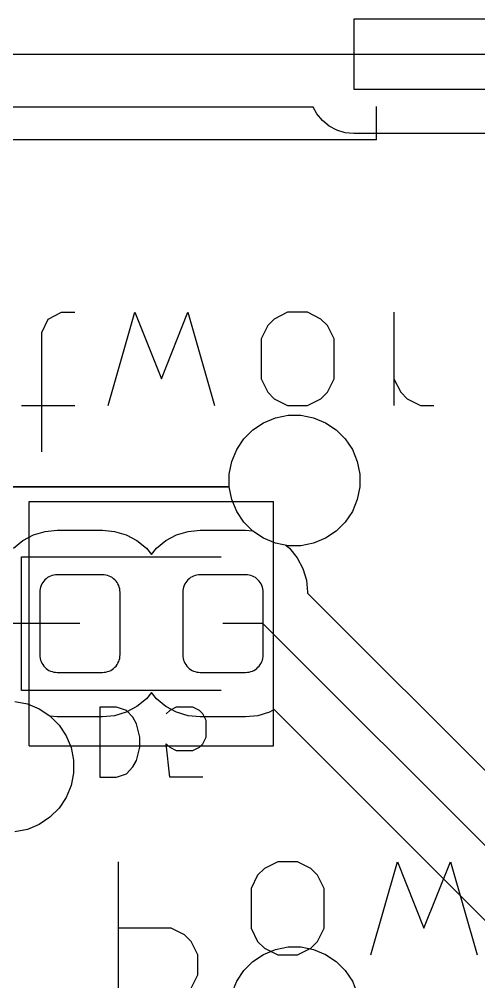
# Model space of a CAD drawing. Extents: x 169 to 33241, y 66 to 35500.
# Drawn here: x 5500 to 8091, y 24479 to 29909 of the extents above; entities that cross this region are included whole.
import ezdxf

# ---------------------------------------------------------------- set-up
doc = ezdxf.new("R2010")
doc.units = 0

msp = doc.modelspace()

# ---------------------------------------------------------------- linework, layer by layer
at = {"layer": 'Layer 1'}
for p, q in [((8607.14, 29909.4), (7386.67, 29909.4)), ((7386.67, 29909.4), (7386.67, 29515.7)), ((8607.14, 29909.4), (7386.67, 29909.4)), ((7386.67, 29909.4), (7386.67, 29515.7)), ((5201, 29712), (7996, 29712)), ((7996, 29712), (9582, 29712)), ((7386.67, 29515.7), (8607.14, 29515.7)), ((7386.67, 29515.7), (8607.14, 29515.7)), ((7157.91, 29413.4), (5331.96, 29413.4)), ((7177.8, 29376.2), (7157.91, 29413.4)), ((7514, 29230), (7514, 29417)), ((7209.04, 29338.1), (7177.8, 29376.2)), ((7247.11, 29306.9), (7209.04, 29338.1)), ((7290.54, 29283.7), (7247.11, 29306.9)), ((7337.66, 29269.4), (7290.54, 29283.7)), ((7514, 29230), (4975, 29230)), ((7386.67, 29264.5), (7337.66, 29269.4)), ((8607.14, 29264.5), (7386.67, 29264.5)), ((5663, 28218), (5738, 28256)), ((5738, 28256), (5813, 28256)), ((6001, 27731), (6151, 28256)), ((6151, 28256), (6301, 27881)), ((6301, 27881), (6451, 28256)), ((6451, 28256), (6601, 27731)), ((7013, 28256), (6938, 28218)), ((7126, 28256), (7013, 28256)), ((7201, 28218), (7126, 28256)), ((7613, 28256), (7613, 27731)), ((5626, 28143), (5663, 28218)), ((6938, 28218), (6901, 28181)), ((7238, 28181), (7201, 28218)), ((5626, 27468), (5626, 28143)), ((6901, 28181), (6863, 28106)), ((7276, 28106), (7238, 28181)), ((6863, 28106), (6863, 27881)), ((7276, 27881), (7276, 28106)), ((6863, 27881), (6901, 27806)), ((7238, 27806), (7276, 27881)), ((7613, 27881), (7651, 27806)), ((6901, 27806), (6938, 27768)), ((7201, 27768), (7238, 27806)), ((7651, 27806), (7688, 27768)), ((6938, 27768), (7013, 27731)), ((7126, 27731), (7201, 27768)), ((7688, 27768), (7763, 27731)), ((5513, 27731), (5813, 27731)), ((7013, 27731), (7126, 27731)), ((7763, 27731), (7838, 27731)), ((6877.66, 27633.3), (6944.65, 27661.1)), ((6877.66, 27633.3), (6944.65, 27661.1)), ((6944.65, 27661.1), (7015.77, 27675.2)), ((6944.65, 27661.1), (7015.77, 27675.2)), ((7015.77, 27675.2), (7088.28, 27675.2)), ((7015.77, 27675.2), (7088.28, 27675.2)), ((7088.28, 27675.2), (7159.4, 27661.1)), ((7088.28, 27675.2), (7159.4, 27661.1)), ((7159.4, 27661.1), (7226.39, 27633.3)), ((7159.4, 27661.1), (7226.39, 27633.3)), ((6766.09, 27541.7), (6817.37, 27593)), ((6766.09, 27541.7), (6817.37, 27593)), ((6817.37, 27593), (6877.66, 27633.3)), ((6817.37, 27593), (6877.66, 27633.3)), ((7226.39, 27633.3), (7286.68, 27593)), ((7226.39, 27633.3), (7286.68, 27593)), ((7286.68, 27593), (7337.95, 27541.7)), ((7286.68, 27593), (7337.95, 27541.7)), ((6725.81, 27481.5), (6766.09, 27541.7)), ((6725.81, 27481.5), (6766.09, 27541.7)), ((7337.95, 27541.7), (7378.24, 27481.5)), ((7337.95, 27541.7), (7378.24, 27481.5)), ((6698.06, 27414.5), (6725.81, 27481.5)), ((6698.06, 27414.5), (6725.81, 27481.5)), ((7378.24, 27481.5), (7405.99, 27414.5)), ((7378.24, 27481.5), (7405.99, 27414.5)), ((6683.91, 27343.3), (6698.06, 27414.5)), ((6683.91, 27343.3), (6698.06, 27414.5)), ((7405.99, 27414.5), (7420.14, 27343.3)), ((7405.99, 27414.5), (7420.14, 27343.3)), ((6683.91, 27270.8), (6683.91, 27343.3)), ((6683.91, 27270.8), (6683.91, 27343.3)), ((7420.14, 27343.3), (7420.14, 27270.8)), ((7420.14, 27343.3), (7420.14, 27270.8)), ((2004.78, 27270.8), (6683.91, 27270.8)), ((6683.91, 27270.8), (2004.78, 27270.8)), ((6698.06, 27199.7), (6683.91, 27270.8)), ((6698.06, 27199.7), (6683.91, 27270.8)), ((7420.14, 27270.8), (7405.99, 27199.7)), ((7420.14, 27270.8), (7405.99, 27199.7)), ((5555, 25811), (5555, 27188)), ((5555, 27188), (6933, 27188)), ((6725.81, 27132.7), (6698.06, 27199.7)), ((6725.81, 27132.7), (6698.06, 27199.7)), ((6933, 25811), (6933, 27188)), ((7405.99, 27199.7), (7378.24, 27132.7)), ((7405.99, 27199.7), (7378.24, 27132.7)), ((6766.09, 27072.4), (6725.81, 27132.7)), ((6766.09, 27072.4), (6725.81, 27132.7)), ((7378.24, 27132.7), (7337.95, 27072.4)), ((7378.24, 27132.7), (7337.95, 27072.4)), ((6817.37, 27021.2), (6766.09, 27072.4)), ((6815.58, 27022.9), (6766.09, 27072.4)), ((7337.95, 27072.4), (7286.68, 27021.2)), ((7337.95, 27072.4), (7286.68, 27021.2)), ((5519.2, 26967.9), (5579.64, 27000.2)), ((5579.64, 27000.2), (5645.23, 27020.1)), ((5645.23, 27020.1), (5713.44, 27026.8)), ((5713.44, 27026.8), (5969.35, 27026.8)), ((5969.35, 27026.8), (6037.56, 27020.1)), ((6037.56, 27020.1), (6103.15, 27000.2)), ((6103.15, 27000.2), (6163.59, 26967.9)), ((6326.28, 26967.9), (6386.73, 27000.2)), ((6386.73, 27000.2), (6452.32, 27020.1)), ((6452.32, 27020.1), (6520.53, 27026.8)), ((6520.53, 27026.8), (6776.43, 27026.8)), ((6776.43, 27026.8), (6815.58, 27022.9)), ((6877.66, 26980.9), (6817.37, 27021.2)), ((7286.68, 27021.2), (7226.39, 26980.9)), ((7286.68, 27021.2), (7226.39, 26980.9)), ((5466.21, 26924.4), (5519.2, 26967.9)), ((6163.59, 26967.9), (6216.58, 26924.4)), ((6273.3, 26924.4), (6326.28, 26967.9)), ((6944.65, 26953.1), (6877.66, 26980.9)), ((7015.77, 26939), (6944.65, 26953.1)), ((7015.77, 26939), (7002.74, 26941.6)), ((7002.74, 26941.6), (7023.66, 26924.4)), ((7088.28, 26939), (7015.77, 26939)), ((7088.28, 26939), (7015.77, 26939)), ((7159.4, 26953.1), (7088.28, 26939)), ((7159.4, 26953.1), (7088.28, 26939)), ((7226.39, 26980.9), (7159.4, 26953.1)), ((7226.39, 26980.9), (7159.4, 26953.1)), ((6216.58, 26924.4), (6244.94, 26889.8)), ((6244.94, 26889.8), (6273.3, 26924.4)), ((7023.66, 26924.4), (7067.14, 26871.4)), ((5512, 26877), (6638, 26877)), ((5512, 26122), (5512, 26877)), ((7067.14, 26871.4), (7099.45, 26811)), ((5694.24, 26773.7), (5684.87, 26771.4)), ((5694.24, 26773.7), (5684.87, 26771.4)), ((5703.79, 26775.1), (5694.24, 26773.7)), ((5703.79, 26775.1), (5694.24, 26773.7)), ((5713.44, 26775.6), (5703.79, 26775.1)), ((5713.44, 26775.6), (5703.79, 26775.1)), ((5969.35, 26775.6), (5713.44, 26775.6)), ((5969.35, 26775.6), (5713.44, 26775.6)), ((5979, 26775.1), (5969.35, 26775.6)), ((5979, 26775.1), (5969.35, 26775.6)), ((5988.55, 26773.7), (5979, 26775.1)), ((5988.55, 26773.7), (5979, 26775.1)), ((5997.92, 26771.4), (5988.55, 26773.7)), ((5997.92, 26771.4), (5988.55, 26773.7)), ((6501.33, 26773.7), (6491.96, 26771.4)), ((6501.33, 26773.7), (6491.96, 26771.4)), ((6510.88, 26775.1), (6501.33, 26773.7)), ((6510.88, 26775.1), (6501.33, 26773.7)), ((6520.53, 26775.6), (6510.88, 26775.1)), ((6520.53, 26775.6), (6510.88, 26775.1)), ((6776.43, 26775.6), (6520.53, 26775.6)), ((6776.43, 26775.6), (6520.53, 26775.6)), ((6786.08, 26775.1), (6776.43, 26775.6)), ((6786.08, 26775.1), (6776.43, 26775.6)), ((6795.64, 26773.7), (6786.08, 26775.1)), ((6795.64, 26773.7), (6786.08, 26775.1)), ((6805.01, 26771.4), (6795.64, 26773.7)), ((6805.01, 26771.4), (6795.64, 26773.7)), ((7099.45, 26811), (7119.35, 26745.4)), ((5626.64, 26723.6), (5622.51, 26714.8)), ((5626.64, 26723.6), (5622.51, 26714.8)), ((5631.6, 26731.8), (5626.64, 26723.6)), ((5631.6, 26731.8), (5626.64, 26723.6)), ((5637.36, 26739.6), (5631.6, 26731.8)), ((5637.36, 26739.6), (5631.6, 26731.8)), ((5643.84, 26746.8), (5637.36, 26739.6)), ((5643.84, 26746.8), (5637.36, 26739.6)), ((5651, 26753.2), (5643.84, 26746.8)), ((5651, 26753.2), (5643.84, 26746.8)), ((5658.76, 26759), (5651, 26753.2)), ((5658.76, 26759), (5651, 26753.2)), ((5667.04, 26764), (5658.76, 26759)), ((5667.04, 26764), (5658.76, 26759)), ((5675.78, 26768.1), (5667.04, 26764)), ((5675.78, 26768.1), (5667.04, 26764)), ((5684.87, 26771.4), (5675.78, 26768.1)), ((5684.87, 26771.4), (5675.78, 26768.1)), ((6007.01, 26768.1), (5997.92, 26771.4)), ((6007.01, 26768.1), (5997.92, 26771.4)), ((6015.75, 26764), (6007.01, 26768.1)), ((6015.75, 26764), (6007.01, 26768.1)), ((6024.03, 26759), (6015.75, 26764)), ((6024.03, 26759), (6015.75, 26764)), ((6031.79, 26753.2), (6024.03, 26759)), ((6031.79, 26753.2), (6024.03, 26759)), ((6038.94, 26746.8), (6031.79, 26753.2)), ((6038.94, 26746.8), (6031.79, 26753.2)), ((6045.43, 26739.6), (6038.94, 26746.8)), ((6045.43, 26739.6), (6038.94, 26746.8)), ((6051.19, 26731.8), (6045.43, 26739.6)), ((6051.19, 26731.8), (6045.43, 26739.6)), ((6056.15, 26723.6), (6051.19, 26731.8)), ((6056.15, 26723.6), (6051.19, 26731.8)), ((6060.28, 26714.8), (6056.15, 26723.6)), ((6060.28, 26714.8), (6056.15, 26723.6)), ((6433.73, 26723.6), (6429.6, 26714.8)), ((6433.73, 26723.6), (6429.6, 26714.8)), ((6438.69, 26731.8), (6433.73, 26723.6)), ((6438.69, 26731.8), (6433.73, 26723.6)), ((6444.44, 26739.6), (6438.69, 26731.8)), ((6444.44, 26739.6), (6438.69, 26731.8)), ((6450.93, 26746.8), (6444.44, 26739.6)), ((6450.93, 26746.8), (6444.44, 26739.6)), ((6458.09, 26753.2), (6450.93, 26746.8)), ((6458.09, 26753.2), (6450.93, 26746.8)), ((6465.85, 26759), (6458.09, 26753.2)), ((6465.85, 26759), (6458.09, 26753.2)), ((6474.13, 26764), (6465.85, 26759)), ((6474.13, 26764), (6465.85, 26759)), ((6482.86, 26768.1), (6474.13, 26764)), ((6482.86, 26768.1), (6474.13, 26764)), ((6491.96, 26771.4), (6482.86, 26768.1)), ((6491.96, 26771.4), (6482.86, 26768.1)), ((6814.1, 26768.1), (6805.01, 26771.4)), ((6814.1, 26768.1), (6805.01, 26771.4)), ((6822.83, 26764), (6814.1, 26768.1)), ((6822.83, 26764), (6814.1, 26768.1)), ((6831.12, 26759), (6822.83, 26764)), ((6831.12, 26759), (6822.83, 26764)), ((6838.87, 26753.2), (6831.12, 26759)), ((6838.87, 26753.2), (6831.12, 26759)), ((6846.03, 26746.8), (6838.87, 26753.2)), ((6846.03, 26746.8), (6838.87, 26753.2)), ((6852.52, 26739.6), (6846.03, 26746.8)), ((6852.52, 26739.6), (6846.03, 26746.8)), ((6858.27, 26731.8), (6852.52, 26739.6)), ((6858.27, 26731.8), (6852.52, 26739.6)), ((6863.24, 26723.6), (6858.27, 26731.8)), ((6863.24, 26723.6), (6858.27, 26731.8)), ((6867.37, 26714.8), (6863.24, 26723.6)), ((6867.37, 26714.8), (6863.24, 26723.6)), ((7119.35, 26745.4), (7126.07, 26677.2)), ((5615.49, 26686.8), (5615.02, 26677.2)), ((5615.49, 26686.8), (5615.02, 26677.2)), ((5615.02, 26677.2), (5615.02, 26322.8)), ((5615.02, 26677.2), (5615.02, 26322.8)), ((5616.91, 26696.4), (5615.49, 26686.8)), ((5616.91, 26696.4), (5615.49, 26686.8)), ((5619.26, 26705.7), (5616.91, 26696.4)), ((5619.26, 26705.7), (5616.91, 26696.4)), ((5622.51, 26714.8), (5619.26, 26705.7)), ((5622.51, 26714.8), (5619.26, 26705.7)), ((6063.53, 26705.7), (6060.28, 26714.8)), ((6063.53, 26705.7), (6060.28, 26714.8)), ((6065.88, 26696.4), (6063.53, 26705.7)), ((6065.88, 26696.4), (6063.53, 26705.7)), ((6067.3, 26686.8), (6065.88, 26696.4)), ((6067.3, 26686.8), (6065.88, 26696.4)), ((6067.77, 26677.2), (6067.3, 26686.8)), ((6067.77, 26677.2), (6067.3, 26686.8)), ((6067.77, 26322.8), (6067.77, 26677.2)), ((6067.77, 26322.8), (6067.77, 26677.2)), ((6422.58, 26686.8), (6422.1, 26677.2)), ((6422.58, 26686.8), (6422.1, 26677.2)), ((6422.1, 26677.2), (6422.1, 26322.8)), ((6422.1, 26677.2), (6422.1, 26322.8)), ((6423.99, 26696.4), (6422.58, 26686.8)), ((6423.99, 26696.4), (6422.58, 26686.8)), ((6426.34, 26705.7), (6423.99, 26696.4)), ((6426.34, 26705.7), (6423.99, 26696.4)), ((6429.6, 26714.8), (6426.34, 26705.7)), ((6429.6, 26714.8), (6426.34, 26705.7)), ((6870.62, 26705.7), (6867.37, 26714.8)), ((6870.62, 26705.7), (6867.37, 26714.8)), ((6872.97, 26696.4), (6870.62, 26705.7)), ((6872.97, 26696.4), (6870.62, 26705.7)), ((6874.39, 26686.8), (6872.97, 26696.4)), ((6874.39, 26686.8), (6872.97, 26696.4)), ((6874.86, 26677.2), (6874.39, 26686.8)), ((6874.86, 26677.2), (6874.39, 26686.8)), ((6874.86, 26322.8), (6874.86, 26677.2)), ((6874.86, 26322.8), (6874.86, 26677.2)), ((7126.07, 26677.2), (7126.07, 26671.9)), ((7126.07, 26671.9), (9446.12, 24351.9)), ((5841, 26500), (4089, 26500)), ((6874, 26500), (6648, 26500)), ((9244, 24129), (6874, 26500)), ((5615.02, 26322.8), (5615.49, 26313.2)), ((5615.02, 26322.8), (5615.49, 26313.2)), ((5615.49, 26313.2), (5616.91, 26303.6)), ((5615.49, 26313.2), (5616.91, 26303.6)), ((5616.91, 26303.6), (5619.26, 26294.3)), ((5616.91, 26303.6), (5619.26, 26294.3)), ((5619.26, 26294.3), (5622.51, 26285.2)), ((5619.26, 26294.3), (5622.51, 26285.2)), ((5622.51, 26285.2), (5626.64, 26276.4)), ((5622.51, 26285.2), (5626.64, 26276.4)), ((6056.15, 26276.4), (6060.28, 26285.2)), ((6056.15, 26276.4), (6060.28, 26285.2)), ((6060.28, 26285.2), (6063.53, 26294.3)), ((6060.28, 26285.2), (6063.53, 26294.3)), ((6063.53, 26294.3), (6065.88, 26303.6)), ((6063.53, 26294.3), (6065.88, 26303.6)), ((6065.88, 26303.6), (6067.3, 26313.2)), ((6065.88, 26303.6), (6067.3, 26313.2)), ((6067.3, 26313.2), (6067.77, 26322.8)), ((6067.3, 26313.2), (6067.77, 26322.8)), ((6422.1, 26322.8), (6422.58, 26313.2)), ((6422.1, 26322.8), (6422.58, 26313.2)), ((6422.58, 26313.2), (6423.99, 26303.6)), ((6422.58, 26313.2), (6423.99, 26303.6)), ((6423.99, 26303.6), (6426.34, 26294.3)), ((6423.99, 26303.6), (6426.34, 26294.3)), ((6426.34, 26294.3), (6429.6, 26285.2)), ((6426.34, 26294.3), (6429.6, 26285.2)), ((6429.6, 26285.2), (6433.73, 26276.4)), ((6429.6, 26285.2), (6433.73, 26276.4)), ((6863.24, 26276.4), (6867.37, 26285.2)), ((6863.24, 26276.4), (6867.37, 26285.2)), ((6867.37, 26285.2), (6870.62, 26294.3)), ((6867.37, 26285.2), (6870.62, 26294.3)), ((6870.62, 26294.3), (6872.97, 26303.6)), ((6870.62, 26294.3), (6872.97, 26303.6)), ((6872.97, 26303.6), (6874.39, 26313.2)), ((6872.97, 26303.6), (6874.39, 26313.2)), ((6874.39, 26313.2), (6874.86, 26322.8)), ((6874.39, 26313.2), (6874.86, 26322.8)), ((5626.64, 26276.4), (5631.6, 26268.2)), ((5626.64, 26276.4), (5631.6, 26268.2)), ((5631.6, 26268.2), (5637.36, 26260.4)), ((5631.6, 26268.2), (5637.36, 26260.4)), ((5637.36, 26260.4), (5643.84, 26253.2)), ((5637.36, 26260.4), (5643.84, 26253.2)), ((5643.84, 26253.2), (5651, 26246.8)), ((5643.84, 26253.2), (5651, 26246.8)), ((5651, 26246.8), (5658.76, 26241)), ((5651, 26246.8), (5658.76, 26241)), ((5658.76, 26241), (5667.04, 26236)), ((5658.76, 26241), (5667.04, 26236)), ((5667.04, 26236), (5675.78, 26231.9)), ((5667.04, 26236), (5675.78, 26231.9)), ((5675.78, 26231.9), (5684.87, 26228.6)), ((5675.78, 26231.9), (5684.87, 26228.6)), ((5684.87, 26228.6), (5694.24, 26226.3)), ((5684.87, 26228.6), (5694.24, 26226.3)), ((5988.55, 26226.3), (5997.92, 26228.6)), ((5988.55, 26226.3), (5997.92, 26228.6)), ((5997.92, 26228.6), (6007.01, 26231.9)), ((5997.92, 26228.6), (6007.01, 26231.9)), ((6007.01, 26231.9), (6015.75, 26236)), ((6007.01, 26231.9), (6015.75, 26236)), ((6015.75, 26236), (6024.03, 26241)), ((6015.75, 26236), (6024.03, 26241)), ((6024.03, 26241), (6031.79, 26246.8)), ((6024.03, 26241), (6031.79, 26246.8)), ((6031.79, 26246.8), (6038.94, 26253.2)), ((6031.79, 26246.8), (6038.94, 26253.2)), ((6038.94, 26253.2), (6045.43, 26260.4)), ((6038.94, 26253.2), (6045.43, 26260.4)), ((6045.43, 26260.4), (6051.19, 26268.2)), ((6045.43, 26260.4), (6051.19, 26268.2)), ((6051.19, 26268.2), (6056.15, 26276.4)), ((6051.19, 26268.2), (6056.15, 26276.4)), ((6433.73, 26276.4), (6438.69, 26268.2)), ((6433.73, 26276.4), (6438.69, 26268.2)), ((6438.69, 26268.2), (6444.44, 26260.4)), ((6438.69, 26268.2), (6444.44, 26260.4)), ((6444.44, 26260.4), (6450.93, 26253.2)), ((6444.44, 26260.4), (6450.93, 26253.2)), ((6450.93, 26253.2), (6458.09, 26246.8)), ((6450.93, 26253.2), (6458.09, 26246.8)), ((6458.09, 26246.8), (6465.85, 26241)), ((6458.09, 26246.8), (6465.85, 26241)), ((6465.85, 26241), (6474.13, 26236)), ((6465.85, 26241), (6474.13, 26236)), ((6474.13, 26236), (6482.86, 26231.9)), ((6474.13, 26236), (6482.86, 26231.9)), ((6482.86, 26231.9), (6491.96, 26228.6)), ((6482.86, 26231.9), (6491.96, 26228.6)), ((6491.96, 26228.6), (6501.33, 26226.3)), ((6491.96, 26228.6), (6501.33, 26226.3)), ((6795.64, 26226.3), (6805.01, 26228.6)), ((6795.64, 26226.3), (6805.01, 26228.6)), ((6805.01, 26228.6), (6814.1, 26231.9)), ((6805.01, 26228.6), (6814.1, 26231.9)), ((6814.1, 26231.9), (6822.83, 26236)), ((6814.1, 26231.9), (6822.83, 26236)), ((6822.83, 26236), (6831.12, 26241)), ((6822.83, 26236), (6831.12, 26241)), ((6831.12, 26241), (6838.87, 26246.8)), ((6831.12, 26241), (6838.87, 26246.8)), ((6838.87, 26246.8), (6846.03, 26253.2)), ((6838.87, 26246.8), (6846.03, 26253.2)), ((6846.03, 26253.2), (6852.52, 26260.4)), ((6846.03, 26253.2), (6852.52, 26260.4)), ((6852.52, 26260.4), (6858.27, 26268.2)), ((6852.52, 26260.4), (6858.27, 26268.2)), ((6858.27, 26268.2), (6863.24, 26276.4)), ((6858.27, 26268.2), (6863.24, 26276.4)), ((5694.24, 26226.3), (5703.79, 26224.9)), ((5694.24, 26226.3), (5703.79, 26224.9)), ((5703.79, 26224.9), (5713.44, 26224.4)), ((5703.79, 26224.9), (5713.44, 26224.4)), ((5713.44, 26224.4), (5969.35, 26224.4)), ((5713.44, 26224.4), (5969.35, 26224.4)), ((5969.35, 26224.4), (5979, 26224.9)), ((5969.35, 26224.4), (5979, 26224.9)), ((5979, 26224.9), (5988.55, 26226.3)), ((5979, 26224.9), (5988.55, 26226.3)), ((6501.33, 26226.3), (6510.88, 26224.9)), ((6501.33, 26226.3), (6510.88, 26224.9)), ((6510.88, 26224.9), (6520.53, 26224.4)), ((6510.88, 26224.9), (6520.53, 26224.4)), ((6520.53, 26224.4), (6776.43, 26224.4)), ((6520.53, 26224.4), (6776.43, 26224.4)), ((6776.43, 26224.4), (6786.08, 26224.9)), ((6776.43, 26224.4), (6786.08, 26224.9)), ((6786.08, 26224.9), (6795.64, 26226.3)), ((6786.08, 26224.9), (6795.64, 26226.3)), ((6638, 26122), (5512, 26122)), ((6216.58, 26075.6), (6163.59, 26032.1)), ((6244.94, 26110.2), (6216.58, 26075.6)), ((6273.3, 26075.6), (6244.94, 26110.2)), ((6326.28, 26032.1), (6273.3, 26075.6)), ((5474.11, 26061), (5545.23, 26046.9)), ((5545.23, 26046.9), (5612.22, 26019.1)), ((5612.22, 26019.1), (5672.51, 25978.8)), ((5954, 26028), (5954, 25634)), ((6048, 26028), (5954, 26028)), ((6104, 26009), (6048, 26028)), ((6163.59, 26032.1), (6103.15, 25999.8)), ((6386.73, 25999.8), (6326.28, 26032.1)), ((6385, 26028), (6348, 26009)), ((6479, 26028), (6385, 26028)), ((6516, 26009), (6479, 26028)), ((6937.38, 26014.3), (6910.23, 25999.8)), ((8945.73, 24006), (6937.38, 26014.3)), ((5672.51, 25978.8), (5723.78, 25927.6)), ((5713.44, 25973.2), (5674.3, 25977.1)), ((5674.3, 25977.1), (5723.78, 25927.6)), ((5969.35, 25973.2), (5713.44, 25973.2)), ((6037.56, 25979.9), (5969.35, 25973.2)), ((6103.15, 25999.8), (6037.56, 25979.9)), ((6141, 25972), (6104, 26009)), ((6160, 25934), (6141, 25972)), ((6348, 26009), (6329, 25991)), ((6452.32, 25979.9), (6386.73, 25999.8)), ((6520.53, 25973.2), (6452.32, 25979.9)), ((6535, 25991), (6516, 26009)), ((6776.43, 25973.2), (6520.53, 25973.2)), ((6554, 25953), (6535, 25991)), ((6844.64, 25979.9), (6776.43, 25973.2)), ((6910.23, 25999.8), (6844.64, 25979.9)), ((5723.78, 25927.6), (5764.07, 25867.3)), ((5723.78, 25927.6), (5764.07, 25867.3)), ((6179, 25859), (6160, 25934)), ((6554, 25859), (6554, 25953)), ((5764.07, 25867.3), (5791.82, 25800.3)), ((5764.07, 25867.3), (5791.82, 25800.3)), ((6179, 25803), (6179, 25859)), ((6535, 25822), (6554, 25859)), ((5555, 25811), (6933, 25811)), ((5791.82, 25800.3), (5805.96, 25729.2)), ((5791.82, 25800.3), (5805.96, 25729.2)), ((6160, 25728), (6179, 25803)), ((6348, 25634), (6329, 25822)), ((6329, 25822), (6348, 25803)), ((6348, 25803), (6385, 25784)), ((6479, 25784), (6516, 25803)), ((6516, 25803), (6535, 25822)), ((6385, 25784), (6479, 25784)), ((5805.96, 25729.2), (5805.96, 25656.7)), ((5805.96, 25729.2), (5805.96, 25656.7)), ((6104, 25653), (6141, 25691)), ((6141, 25691), (6160, 25728)), ((5805.96, 25656.7), (5791.82, 25585.5)), ((5805.96, 25656.7), (5791.82, 25585.5)), ((5954, 25634), (6048, 25634)), ((6048, 25634), (6104, 25653)), ((6535, 25634), (6348, 25634)), ((5791.82, 25585.5), (5764.07, 25518.5)), ((5791.82, 25585.5), (5764.07, 25518.5)), ((5764.07, 25518.5), (5723.78, 25458.3)), ((5764.07, 25518.5), (5723.78, 25458.3)), ((5723.78, 25458.3), (5672.51, 25407)), ((5723.78, 25458.3), (5672.51, 25407)), ((5612.22, 25366.7), (5545.23, 25338.9)), ((5612.22, 25366.7), (5545.23, 25338.9)), ((5672.51, 25407), (5612.22, 25366.7)), ((5672.51, 25407), (5612.22, 25366.7)), ((5545.23, 25338.9), (5474.11, 25324.8)), ((5545.23, 25338.9), (5474.11, 25324.8)), ((6057, 25156), (6057, 24368)), ((6957, 25156), (6882, 25118)), ((7069, 25156), (6957, 25156)), ((7144, 25118), (7069, 25156)), ((7482, 24631), (7632, 25156)), ((7632, 25156), (7782, 24781)), ((7782, 24781), (7932, 25156)), ((7932, 25156), (8082, 24631)), ((6882, 25118), (6844, 25081)), ((7182, 25081), (7144, 25118)), ((6844, 25081), (6807, 25006)), ((7219, 25006), (7182, 25081)), ((6807, 25006), (6807, 24781)), ((7219, 24781), (7219, 25006)), ((6357, 24781), (6057, 24781)), ((6432, 24743), (6357, 24781)), ((6807, 24781), (6844, 24706)), ((7182, 24706), (7219, 24781)), ((6469, 24706), (6432, 24743)), ((6507, 24631), (6469, 24706)), ((6844, 24706), (6882, 24668)), ((6877.66, 24633.3), (6944.65, 24661.1)), ((6877.66, 24633.3), (6944.65, 24661.1)), ((6882, 24668), (6957, 24631)), ((6944.65, 24661.1), (7015.77, 24675.2)), ((6944.65, 24661.1), (7015.77, 24675.2)), ((7015.77, 24675.2), (7088.28, 24675.2)), ((7015.77, 24675.2), (7088.28, 24675.2)), ((7069, 24631), (7144, 24668)), ((7088.28, 24675.2), (7159.4, 24661.1)), ((7088.28, 24675.2), (7159.4, 24661.1)), ((7144, 24668), (7182, 24706)), ((7159.4, 24661.1), (7226.39, 24633.3)), ((7159.4, 24661.1), (7226.39, 24633.3)), ((6507, 24518), (6507, 24631)), ((6817.37, 24593), (6877.66, 24633.3)), ((6817.37, 24593), (6877.66, 24633.3)), ((6957, 24631), (7069, 24631)), ((7226.39, 24633.3), (7286.68, 24593)), ((7226.39, 24633.3), (7286.68, 24593)), ((6766.09, 24541.7), (6817.37, 24593)), ((6766.09, 24541.7), (6817.37, 24593)), ((7286.68, 24593), (7337.95, 24541.7)), ((7286.68, 24593), (7337.95, 24541.7)), ((6469, 24443), (6507, 24518)), ((6725.81, 24481.5), (6766.09, 24541.7)), ((6725.81, 24481.5), (6766.09, 24541.7)), ((7337.95, 24541.7), (7378.24, 24481.5)), ((7337.95, 24541.7), (7378.24, 24481.5)), ((6698.06, 24414.5), (6725.81, 24481.5)), ((6698.06, 24414.5), (6725.81, 24481.5)), ((7378.24, 24481.5), (7405.99, 24414.5)), ((7378.24, 24481.5), (7405.99, 24414.5))]:
    msp.add_line(p, q, dxfattribs=at)

doc.saveas('drawing.dxf')
